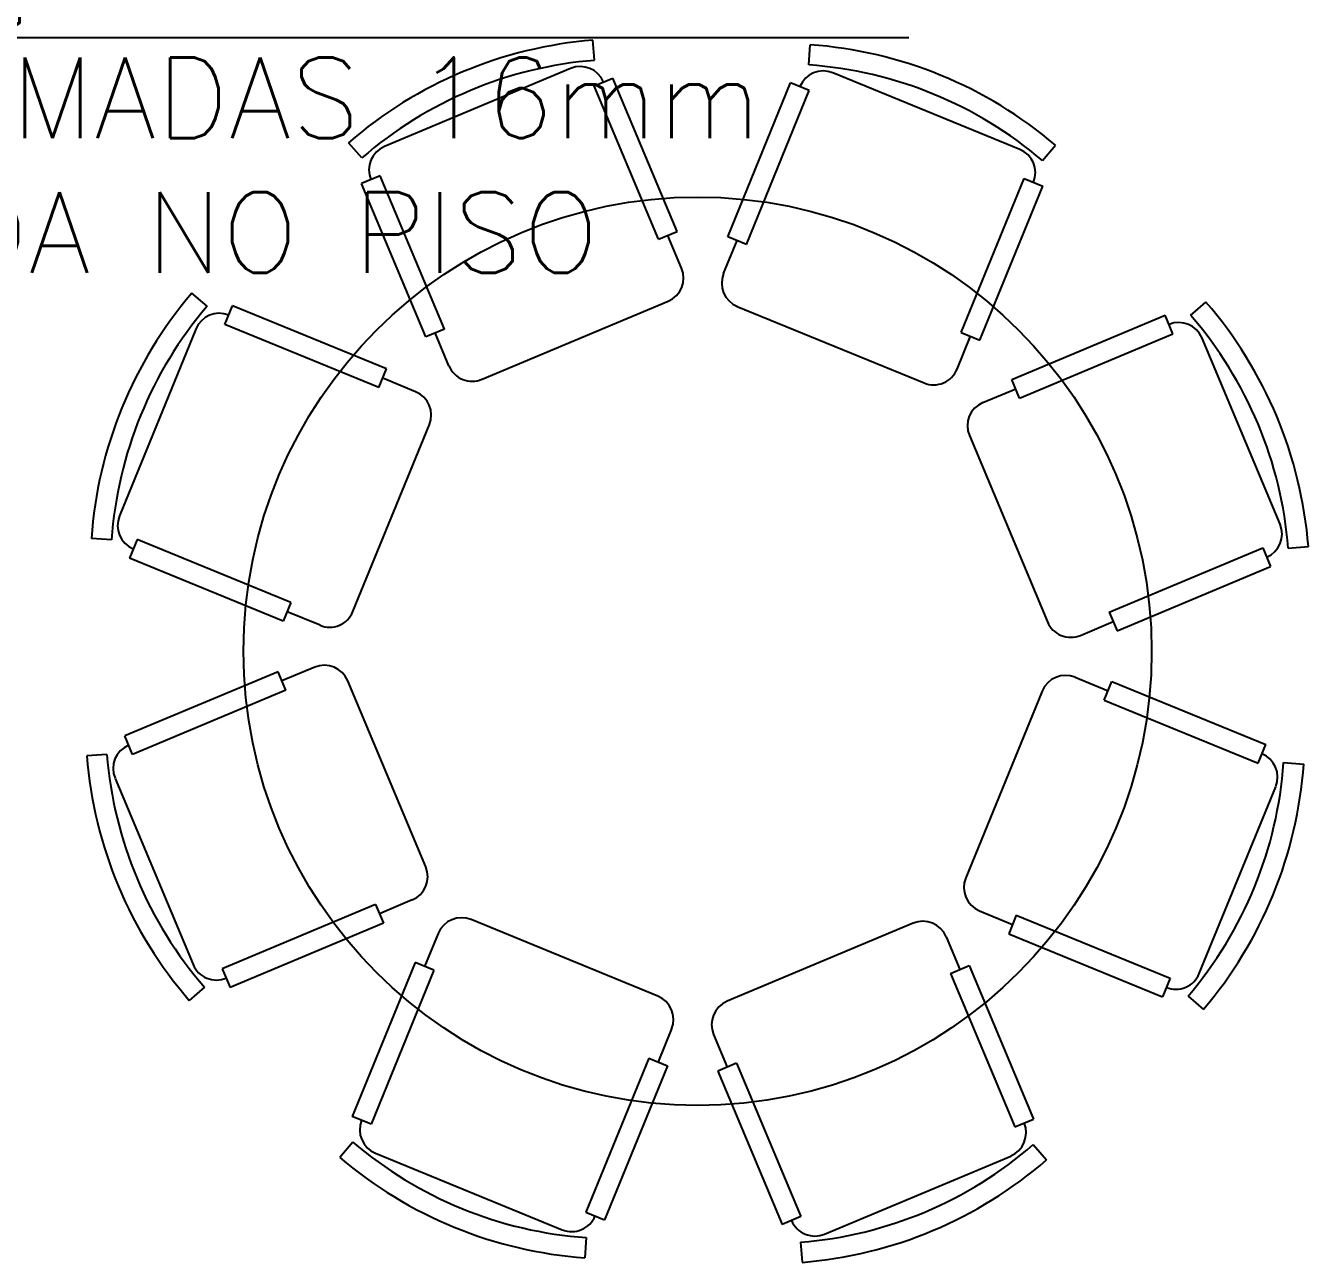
# Model space of a CAD drawing. Header units: millimetres. Extents: x 188.6 to 263.2, y 40.1 to 120.1.
# Drawn here: x 245.74 to 248.283, y 51.247 to 53.697 of the extents above; entities that cross this region are included whole.
import ezdxf

# ---------------------------------------------------------------- set-up
doc = ezdxf.new("R2010")
doc.units = ezdxf.units.MM
for name, color, linetype in [('ARQ', 8, 'Continuous'), ('GAS-TEXTO', 7, 'Continuous'), ('NORMO-AF', 2, 'Continuous')]:
    doc.layers.add(name, color=color, linetype=linetype)
doc.styles.add('60-75', font='romans.shx', dxfattribs={"height": 0.12})
doc.dimstyles.new('BOLAS75', dxfattribs={"dimtxt": 0.12, "dimasz": 0.075, "dimexe": 0.18, "dimexo": 0.06, "dimgap": 0.08, "dimtad": 0, "dimzin": 4, "dimdsep": 46, "dimtxsty": '60-75', "dimblk": 'ORIGIN', "dimcen": 0.09, "dimse1": 1, "dimse2": 1, "dimclrd": 244, "dimclrt": 7, "dimadec": 0, "dimazin": 0, "dimtfac": 1.8, "dimtix": 1, "dimtmove": 2, "dimatfit": 3, "dimldrblk": 'ORIGIN', "dimfxl": 0.18, "dimtvp": 2, "dimtolj": 1, "dimtzin": 4, "dimarcsym": 0})

# ---------------------------------------------------------------- blocks, each defined once
blk = doc.blocks.new('arq-3pav')
at = {"layer": 'ARQ'}
for p, q in [((41.8594, 13.3719), (41.8563, 13.4117)), ((42.2843, 13.3628), (42.2872, 13.4027)), ((41.812, 13.3557), (41.443, 13.201)), ((41.859, 13.3212), (41.8959, 13.3367)), ((42.0233, 13.0327), (41.8959, 13.3367)), ((42.1234, 13.0222), (42.2482, 13.3273)), ((42.2852, 13.3121), (42.2482, 13.3273)), ((42.7022, 13.1955), (42.3319, 13.347)), ((41.9864, 13.0173), (41.859, 13.3212)), ((42.1604, 13.0071), (42.2852, 13.3121)), ((41.3982, 13.1785), (41.372, 13.2087)), ((42.7471, 13.1734), (42.7731, 13.2038)), ((41.4347, 13.1433), (41.3978, 13.1279)), ((41.5252, 12.8239), (41.3978, 13.1279)), ((41.5621, 12.8394), (41.4347, 13.1433)), ((42.5862, 12.8329), (42.711, 13.1379)), ((42.6232, 12.8177), (42.748, 13.1227)), ((42.711, 13.1379), (42.748, 13.1227)), ((41.9864, 13.0173), (42.0233, 13.0327)), ((42.0321, 12.96), (42.0048, 13.025)), ((42.1604, 13.0071), (42.1234, 13.0222)), ((42.1152, 12.9494), (42.1419, 13.0147)), ((41.0914, 12.8845), (41.0609, 12.9104)), ((41.6364, 12.7399), (42.0053, 12.8945)), ((43.0411, 12.8665), (43.0714, 12.8927)), ((41.1269, 12.8484), (41.142, 12.8854)), ((41.447, 12.7606), (41.142, 12.8854)), ((42.1425, 12.8842), (42.5128, 12.7327)), ((42.6866, 12.7395), (42.9905, 12.8669)), ((43.006, 12.8301), (42.9905, 12.8669)), ((41.4319, 12.7236), (41.1269, 12.8484)), ((41.0692, 12.8395), (40.9177, 12.4693)), ((41.5621, 12.8394), (41.5252, 12.8239)), ((41.5709, 12.7666), (41.5437, 12.8317)), ((42.578, 12.76), (42.6047, 12.8253)), ((42.5862, 12.8329), (42.6232, 12.8177)), ((42.702, 12.7026), (43.006, 12.8301)), ((43.2184, 12.4528), (43.0637, 12.8217)), ((41.4319, 12.7236), (41.447, 12.7606)), ((41.5047, 12.7154), (41.4395, 12.7421)), ((42.702, 12.7026), (42.6866, 12.7395)), ((42.6293, 12.6938), (42.6943, 12.7211)), ((41.3805, 12.2799), (41.5321, 12.6501)), ((42.6025, 12.6284), (42.7572, 12.2594)), ((40.902, 12.4217), (40.8621, 12.4245)), ((40.9526, 12.4226), (40.9375, 12.3855)), ((41.2576, 12.2977), (40.9526, 12.4226)), ((43.2345, 12.4053), (43.2744, 12.4085)), ((41.2425, 12.2607), (40.9375, 12.3855)), ((42.8799, 12.2783), (43.1839, 12.4058)), ((43.1839, 12.4058), (43.1993, 12.3689)), ((42.8954, 12.2414), (43.1993, 12.3689)), ((41.2576, 12.2977), (41.2425, 12.2607)), ((41.3153, 12.2525), (41.2501, 12.2792)), ((42.8226, 12.2326), (42.8877, 12.2599)), ((42.8799, 12.2783), (42.8954, 12.2414)), ((41.232, 12.1606), (40.9281, 12.0332)), ((41.2475, 12.1238), (41.232, 12.1606)), ((41.3048, 12.1695), (41.2397, 12.1422)), ((41.5249, 11.7737), (41.3702, 12.1427)), ((42.8121, 12.1496), (42.8773, 12.1229)), ((42.8697, 12.1043), (42.8849, 12.1414)), ((42.8849, 12.1414), (43.1899, 12.0165)), ((41.2475, 12.1238), (40.9435, 11.9963)), ((42.7469, 12.1222), (42.5953, 11.7519)), ((42.8697, 12.1043), (43.1748, 11.9795)), ((40.9435, 11.9963), (40.9281, 12.0332)), ((43.1748, 11.9795), (43.1899, 12.0165)), ((40.8929, 11.9968), (40.853, 11.9936)), ((43.2254, 11.9804), (43.2653, 11.9776)), ((40.909, 11.9493), (41.0637, 11.5804)), ((43.0582, 11.5625), (43.2097, 11.9328)), ((41.4253, 11.6995), (41.1214, 11.572)), ((41.4253, 11.6995), (41.4408, 11.6626)), ((41.4981, 11.7083), (41.4331, 11.681)), ((42.6227, 11.6867), (42.6879, 11.66)), ((42.6955, 11.6785), (42.6804, 11.6415)), ((42.6955, 11.6785), (43.0005, 11.5537)), ((41.4408, 11.6626), (41.1369, 11.5351)), ((41.9849, 11.5179), (41.6146, 11.6694)), ((42.491, 11.6622), (42.1221, 11.5076)), ((41.5494, 11.6421), (41.5227, 11.5768)), ((42.5565, 11.6355), (42.5837, 11.5704)), ((42.6804, 11.6415), (42.9854, 11.5167)), ((41.1214, 11.572), (41.1369, 11.5351)), ((41.5042, 11.5844), (41.3793, 11.2794)), ((41.5412, 11.5692), (41.4164, 11.2642)), ((41.5412, 11.5692), (41.5042, 11.5844)), ((42.5653, 11.5627), (42.6022, 11.5782)), ((42.6022, 11.5782), (42.7296, 11.2742)), ((42.5653, 11.5627), (42.6927, 11.2588)), ((43.0005, 11.5537), (42.9854, 11.5167)), ((41.0862, 11.5356), (41.056, 11.5094)), ((43.036, 11.5176), (43.0665, 11.4916)), ((42.0122, 11.4527), (41.9855, 11.3874)), ((42.0953, 11.4421), (42.1225, 11.3771)), ((41.967, 11.395), (41.8422, 11.09)), ((41.967, 11.395), (42.004, 11.3798)), ((42.004, 11.3798), (41.8792, 11.0748)), ((42.141, 11.3848), (42.1041, 11.3694)), ((42.1041, 11.3694), (42.2315, 11.0654)), ((42.141, 11.3848), (42.2684, 11.0809)), ((41.4164, 11.2642), (41.3793, 11.2794)), ((42.6927, 11.2588), (42.7296, 11.2742)), ((41.3802, 11.2287), (41.3543, 11.1983)), ((42.7291, 11.2236), (42.7553, 11.1934)), ((41.4252, 11.2066), (41.7955, 11.0551)), ((42.3154, 11.0464), (42.6844, 11.201)), ((41.8422, 11.09), (41.8792, 11.0748)), ((42.2684, 11.0809), (42.2315, 11.0654)), ((41.8431, 11.0393), (41.8402, 10.9994)), ((42.2679, 11.0302), (42.2711, 10.9904))]:
    blk.add_line(p, q, dxfattribs=at)
blk.add_circle((42.0637, 12.201), 0.9, dxfattribs=at)
for centre, radius, start, end in [((41.9232, 12.573), 0.8414, 94.5648, 130.9259), ((42.2274, 12.5634), 0.8414, 49.5648, 85.9259), ((41.9232, 12.573), 0.8014, 94.5648, 130.9259), ((41.8313, 13.3096), 0.05, 22.7454, 112.7454), ((42.313, 13.3008), 0.05, 67.7454, 157.7454), ((42.2274, 12.5634), 0.8014, 49.5648, 85.9259), ((41.4623, 13.1549), 0.05, 112.7454, 202.7454), ((42.6833, 13.1492), 0.05, 337.7454, 67.7454), ((41.986, 12.9406), 0.05, 292.7454, 22.7454), ((42.1615, 12.9305), 0.05, 157.7454, 247.7454), ((41.7013, 12.3647), 0.8414, 139.5648, 175.9259), ((42.4357, 12.3415), 0.8414, 4.5648, 40.9259), ((41.7013, 12.3647), 0.8014, 139.5648, 175.9259), ((41.1155, 12.8206), 0.05, 67.7454, 157.7454), ((42.4357, 12.3415), 0.8014, 4.5648, 40.9259), ((43.0176, 12.8024), 0.05, 22.7454, 112.7454), ((41.617, 12.786), 0.05, 202.7454, 292.7454), ((42.5317, 12.779), 0.05, 247.7454, 337.7454), ((41.4858, 12.6691), 0.05, 337.7454, 67.7454), ((42.6486, 12.6477), 0.05, 112.7454, 202.7454), ((40.964, 12.4503), 0.05, 157.7454, 247.7454), ((43.1723, 12.4334), 0.05, 292.7454, 22.7454), ((41.3343, 12.2988), 0.05, 247.7454, 337.7454), ((42.8033, 12.2787), 0.05, 202.7454, 292.7454), ((41.3241, 12.1234), 0.05, 22.7454, 112.7454), ((42.7931, 12.1033), 0.05, 67.7454, 157.7454), ((40.9551, 11.9687), 0.05, 112.7454, 202.7454), ((41.6917, 12.0606), 0.8414, 184.5648, 220.9259), ((41.6917, 12.0606), 0.8014, 184.5648, 220.9259), ((42.426, 12.0374), 0.8014, 319.5648, 355.9259), ((42.426, 12.0374), 0.8414, 319.5648, 355.9259), ((43.1634, 11.9518), 0.05, 337.7454, 67.7454), ((41.4788, 11.7544), 0.05, 292.7454, 22.7454), ((42.6416, 11.733), 0.05, 157.7454, 247.7454), ((41.5957, 11.6231), 0.05, 67.7454, 157.7454), ((42.5104, 11.6161), 0.05, 22.7454, 112.7454), ((41.1098, 11.5997), 0.05, 202.7454, 292.7454), ((43.0119, 11.5815), 0.05, 247.7454, 337.7454), ((41.9659, 11.4716), 0.05, 337.7454, 67.7454), ((42.1414, 11.4614), 0.05, 112.7454, 202.7454), ((41.4441, 11.2528), 0.05, 157.7454, 247.7454), ((42.665, 11.2472), 0.05, 292.7454, 22.7454), ((41.9, 11.8387), 0.8014, 229.5648, 265.9259), ((42.2042, 11.8291), 0.8014, 274.5648, 310.9259), ((41.9, 11.8387), 0.8414, 229.5648, 265.9259), ((42.2042, 11.8291), 0.8414, 274.5648, 310.9259), ((41.8144, 11.1013), 0.05, 247.7454, 337.7454), ((42.2961, 11.0925), 0.05, 202.7454, 292.7454)]:
    blk.add_arc(centre, radius, start, end, dxfattribs=at)
blk = doc.blocks.new('_Origin')
at = {"layer": 'NORMO-AF', "color": 0, "lineweight": -2}
blk.add_line((0, 0), (-1, 0), dxfattribs=at)
blk.add_circle((0, 0), 0.5, dxfattribs=at)

msp = doc.modelspace()

# ---------------------------------------------------------------- block references
msp.add_blockref('arq-3pav', (205.0084, 40.2568))

# ---------------------------------------------------------------- next in the draw order: texts
at = {"layer": 'GAS-TEXTO', "insert": (244.847, 53.9011), "char_height": 0.16, "width": 3.014298, "attachment_point": 1, "style": '60-75'}
msp.add_mtext('TUBULAÇÃO PEX-GÁS MULTICAMADAS 16mm EMBUTIDA NO PISO ', dxfattribs=at)

# ---------------------------------------------------------------- next in the draw order: leaders
at = {"layer": 'GAS-TEXTO'}
msp.add_leader([(242.9597, 53.069), (244.8164, 53.6737), (247.4908, 53.6737)], dimstyle='BOLAS75', dxfattribs=at)

doc.saveas('drawing.dxf')
